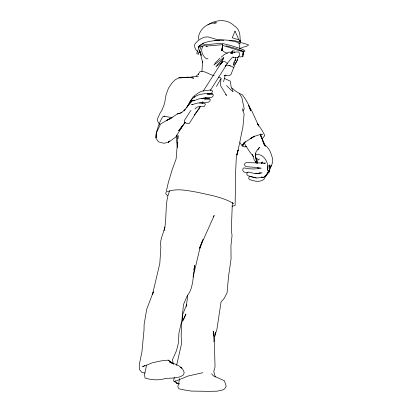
<?xml version="1.0" encoding="UTF-8"?>
<svg xmlns="http://www.w3.org/2000/svg" width="412" height="412" viewBox="0 0 412 412"><rect width="100%" height="100%" fill="white"/><g stroke="black" fill="none" stroke-linecap="round" stroke-linejoin="round"><path stroke-width="0.62" d="M267.924 165.269L267.918 168.297L267.424 170.408L267.924 165.269C266.523 159.707 262.47 153.249 255.909 154.809L255.27 156.411L256.398 158.476L258.504 159.284L259.539 159.109M259.508 173.797L259.524 172.602M156.349 135.203L156.287 137.629L156.405 132.782L160.654 123.945L169.816 118.62L172.195 117.739M156.38 133.993L156.405 132.782M177.727 143.752L177.773 142.475M177.912 138.643L178.025 135.445L176.12 158.97L172.298 169.353L168.39 182.238L165.763 193.671L167.53 195.757M232.342 202.477L231.353 229.819L232.054 235.643L230.941 245.552L231.065 258.896L228.449 276.993L227.1 292.628L224.267 298.288L221.043 301.986L216.882 329.574L214.42 336.8M198.45 46.211L198.383 47.411L198.512 46.206M176.485 135.043L176.269 138.128L177.392 147.604M201.952 71.487L202.544 61.316L202.73 62.779L199.66 50.666L201.277 55.275M164.105 230.746C167.37 217.69 164.295 203.307 169.646 190.833M221.744 50.408L222.073 50.424L221.744 50.408L222.64 44.651L222.073 50.424L224.952 52.365L227.393 53.215M221.857 50.444L222.758 44.687M221.955 50.388L222.64 44.651M242.874 56.588L242.555 56.573L242.874 56.588L243.518 51.165L243.204 51.145L243.111 51.902L222.47 45.305M242.889 54.796L243.204 51.145M243.425 50.923L242.756 56.552L240.685 56.938L238.373 56.583M269.118 170.934L268.969 172.159L265.472 176.568L263.943 179.349C259.714 182.676 253.952 181.223 249.399 179.385L248.683 178.365L249.039 176.98L250.254 176.444L253.643 177.448L256.135 177.634M269.649 166.644L269.875 164.805L269.767 169.023L268.969 172.159C269.834 167.72 273.151 163.991 272.754 159.362C271.256 153.923 269.551 147.614 264.247 144.71L262.171 139.508M234.073 61.944L233.764 65.281L234.114 62.248L235.37 60.039L235.34 59.117L235.041 60.487L235.767 58.339L235.695 57.319M186.296 306.569L187.774 295.224M172.855 363.42L173.019 362.163L172.355 359.98L176.521 350.586L178.262 343.726L178.947 333.066L181.847 320.433L183.495 304.545L187.125 296.027L189.659 292.206L191.338 287.967L192.677 282.22L194.67 265.385L193.877 269.793M176.604 365.351L181.671 343.222L181.167 336.681L181.553 323.018L185.936 314.021L183.345 320.16M225.22 75.159L224.097 75.55L228.732 75.576L230.859 74.706L235.139 64.128L237.698 59.405L238.012 57.093M214.029 341.811L215.409 332.36L214.904 334.225M179.488 378.582L178.731 383.654L177.804 386.446L178.314 387.888L179.179 388.804L181.651 389.51L191.245 391.076L209.471 391.354L217.253 391.158L222.763 389.912L224.499 388.969L226.245 386.265L224.401 380.75L213.262 375.754L211.701 373.766M257.382 163.09L257.989 159.429M174.266 377.31L173.627 381.069L176.259 382.872L179.163 383.943M146.327 365.439C146.255 369.595 143.541 373.957 145.096 378.046C151.472 379.977 158.62 380.626 165.052 378.561C171.057 377.752 177.907 378.808 183.103 375.162L184.226 372.896C182.871 365.949 175.301 364.275 169.682 362.086L173.679 364.059M186.492 305.647L186.677 304.612L182.387 315.206L182.825 320.67M198.301 39.567C198.275 29.829 207.071 22.608 216.429 22.799L214.044 23.304M164.409 229.499L164.882 227.043C163.43 233.661 159.413 240.145 160.871 247.097L159.825 263.345L152.486 294.539M198.45 46.165L198.193 47.277L200.299 45.099L203.26 43.111L202.565 43.512C209.245 40.67 216.676 40.34 223.845 40.33M223.592 81.767L225.107 75.602L226.054 75.113M193.068 277.034L199.506 249.96L203.008 239.151M236.725 154.969L238.162 149.989L242.936 126.845L244.105 114.083L242.395 108.696M236.761 154.881L238.162 149.989L236.272 158.079L235.664 171.114L235.123 205.454L232.09 206.273M152.517 294.673L153.336 291.892L146.739 309.17L144.112 324.512L144.025 330.017L141.903 352.111L139.246 364.692L139.503 369.713L141.707 372.257L145.003 373.123M199.624 45.387L196.73 53.648L198.311 54.173M198.321 54.168L201.046 46.401L200.783 46.592L202.694 46.422M201.875 241.962L199.521 248.302L214.219 215.445L213.272 216.98M225.719 65.441L225.009 67.197L210.202 90.65M225.719 65.42L225.251 66.579L227.383 63.494M181.311 128.261L182.49 125.536M200.263 106.703L199.49 108.459L194.207 114.994M198.296 74.577L199.702 71.822C204.481 69.963 209.425 75.051 214.152 75.571M221.749 61.8L223.876 57.737M231.688 52.736L232.456 51.011L231.58 52.679M231.657 52.139L232.456 51.011M231.632 52.705L232.857 50.717M189.057 104.076C192.322 94.317 203.585 92.813 212.412 93.91L213.328 95.054L212.978 96.207L211.48 97.562L205.253 97.768L201.509 98.489M235.139 64.128L237.698 59.405M186.641 107.975L191.688 99.122L187.8 105.668L183.968 110.967L185.163 109.726M202.184 102.866L202.771 101.841M168.884 141.326L168.24 142.444L163.657 143.258L158.409 141.795L155.37 137.32C156.812 130.326 158.893 122.961 162.673 116.915L164.872 116.066M221.816 62.037L220.255 64.756L222.47 61.908L224.839 61.434M269.989 167.823L271.24 165.645L269.932 167.746M220.827 78.955L216.434 86.412M255.929 153.109L255.26 154.196L255.492 157.446L257.145 163.389M257.922 149.865L259.591 147.156L256.228 151.462L255.26 154.196L255.625 156.06M183.34 124.733L175.672 137.145L168.24 142.444L169.409 140.93M200.222 106.347L189.407 123.276C187.604 124.007 185.349 123.219 184.267 121.648L184.355 120.531L190.88 110.359M201.947 103.639L202.982 102.011M205.052 98.756L205.743 97.675M203.245 91.083L220.343 64.375L222.47 61.908L221.96 62.006M242.807 111.008L244.203 108.912L241.793 97.34L239.145 93.292L235.916 91.351L231.93 88.019M182.923 125.099L178.592 130.877L185.457 122.369M261.326 163.471L262.444 161.988L261.198 163.363M190.05 102.413L189.237 103.391L193.228 96.624L198.466 92.875L201.617 91.191L210.475 89.965L212.34 90.789L212.546 91.536L211.315 93.642L208.786 94.09M194.124 97.531L194.938 96.557M232.826 91.716L233.094 91.407L231.081 86.705L230.318 81.174L224.695 78.538M184.813 122.591L183.958 123.528L185.349 122.338M262.125 138.983L264.818 135.486L261.635 129.672L257.485 123.729L258.731 126.072L251.789 110.864L248.704 105.554M175.491 380.657L174.616 381.579L187.944 376.043L202.858 372.716M219.91 58.185L215.625 62.557L213.952 64.978L223.798 57.469M204.934 99.014L206.118 97.84M194.984 108.974L196.776 107.233L198.599 106.739L204.45 106.399L205.397 104.118L204.661 103.288L197.915 102.954L191.925 104.674L192.878 104.56L191.436 104.2M263.489 177.572L266.688 174.554L269.767 169.023L265.472 176.568L266.688 174.554L263.489 177.572L261.239 177.186M223.119 59.06L217.624 64.39L215.903 66.77L221.259 62.624M170.465 118.697L166.34 120.495L171.495 117.847L177.289 113.959L181.435 112.739L185.014 109.644M221.12 57.227L224.01 54.781L226.446 53.369M196.086 76.163L198.677 73.98M250.491 138.468L254.492 136.13L244.81 142.32L242.503 145.096L245.3 141.81L243.667 143.561L242.781 145.863L243.914 142.701L249.667 151.843L253.684 156.776M207.9 24.844C215.574 19.704 226.976 18.509 233.908 25.611C240.129 28.928 240.273 35.88 240.098 41.998L240.011 40.093L240.129 41.504M144.7 365.547L142.552 366.773L152.394 362.766L161.154 360.876L168.199 360.124L173.725 364.043M250.548 138.453L254.425 136.326L261.059 134.255M261.017 172.813C257.17 175.028 252.602 172.803 248.632 172.041L247.21 172.556L246.716 174.214L247.803 175.656L256.558 178.03L263.041 177.227L261.296 177.057M261.666 163.27L262.557 162.843M226.858 53.133L229.669 52.061L232.924 52.793M207.942 58.571L206.824 58.983C202.756 56.624 199.856 50.223 203.023 46.082L204.651 45.572L207.231 46.319L206.242 46.103M233.583 57.304L231.781 57.953L227.136 63.541L225.271 61.779M239.959 142.506L242.174 146.049L244.563 146.924L246.093 146.554M239.449 48.59L242.987 47.478M177.289 113.959L181.888 112.615L181.435 112.739M167.215 191.693C177.047 187.98 187.671 190.658 197.647 192.322C209.863 195.144 222.851 197.08 233.728 203.636M245.392 146.79L246.608 146.512M243.482 47.081L246.113 46.52L248.287 45.366L248.41 44.748L234.794 40.721L216.46 39.361L208.06 36.905L204.651 37.111L201.195 38.522L197.606 41.056L195.005 43.832C193.954 46.242 195.118 48.76 196.55 50.727L197.441 51.268M232.353 52.968L236.478 51.907L238.945 52.113L239.743 54.899L238.074 57.474L236.406 57.809L233.939 57.603L232.95 56.856M199.454 102.851L202.75 102.294L208.472 102.217L209.924 100.997L210.362 99.73L209.409 98.849L204.661 98.978L209.409 98.849L200.402 98.463L193.14 100.873L194.691 100.621M263.68 163.337L265.426 163.121L245.995 162.616L244.661 163.78L244.656 165.387L246.088 166.68L257.794 167.56L261.28 168.194C255.543 169.296 249.533 169.25 243.858 167.823L242.879 168.874L242.766 170.532L243.966 172.051L248.045 172.813M244.259 51.582L244.955 51.212L244.63 50.336L239.99 48.415L230.581 45.454L221.754 43.281L199.892 45.196M262.114 172.886L255.466 173.565M206.515 46.087L221.8 44.748M239.48 50.527L241.401 50.357M219.735 40.242L214.616 40.541L218.715 40.304M231.925 53.081L230.529 53.102L232.744 53.364M198.435 76.756L193.228 76.529L189.741 77.425L193.728 78.12L188.454 77.111L178.932 77.811L175.182 79.799L172.072 82.827L168.451 88.22L166.026 94.976L164.522 103.706L162.081 109.891L160.041 113.202L157.528 118.883L157.636 121.071L159.604 124.62M225.946 65.096L228.248 65.323M229.103 40.587C232.986 41.138 237.157 41.612 240.443 43.94M163.919 116.143L171.469 117.554M228.418 65.544L230.344 65.91M229.257 65.559L232.337 66.672L233.506 67.753L233.352 67.419M226.064 45.742L236.117 48.58L242.55 50.939M260.43 134.096L262.707 134.688M178.803 383.737L176.259 382.872L179.292 383.896M200.546 52.788L198.78 52.082M218.303 77.075L221.105 78.084L220.384 85.335L226.487 95.445L225.704 94.451M239.145 93.292L242.544 94.961L245.676 99.539L248.905 105.338L250.774 110.967L248.632 105.616M168.199 360.124L172.067 363.06M226.554 85.598L232.497 91.449M256.228 162.549L254.091 159.624L252.396 154.237M265.302 146.208L264.247 144.71L260.533 134.132M256.058 162.663L255.337 161.638L256.326 163.152M265.483 146.085L260.554 135.46L261.708 138.35M201.205 55.244L199.66 50.666M240.016 48.771L238.909 43.167M215.239 377.047L213.787 371.392L215.043 366.891L214.441 344.803L213.231 331.155L213.411 335.548M256.619 160.999L257.057 162.792M233.856 50.465L234.351 52.54M198.728 46.741L198.991 47.864M255.986 157.92L256.47 160.407M257.974 167.555L258.092 168.832M240.011 40.093L240.175 42.076M235.015 31.121L232.26 37.801L238.96 39.902L235.015 31.121M190.493 102.516L187.8 105.668L193.058 100.003L190.493 102.516M211.613 93.91L207.045 94.054L212.412 93.91L211.613 93.91M184.442 77.667L178.932 77.811L188.547 77.6L184.442 77.667M181.661 368.009L180.523 367.447L181.661 368.009"/></g></svg>
